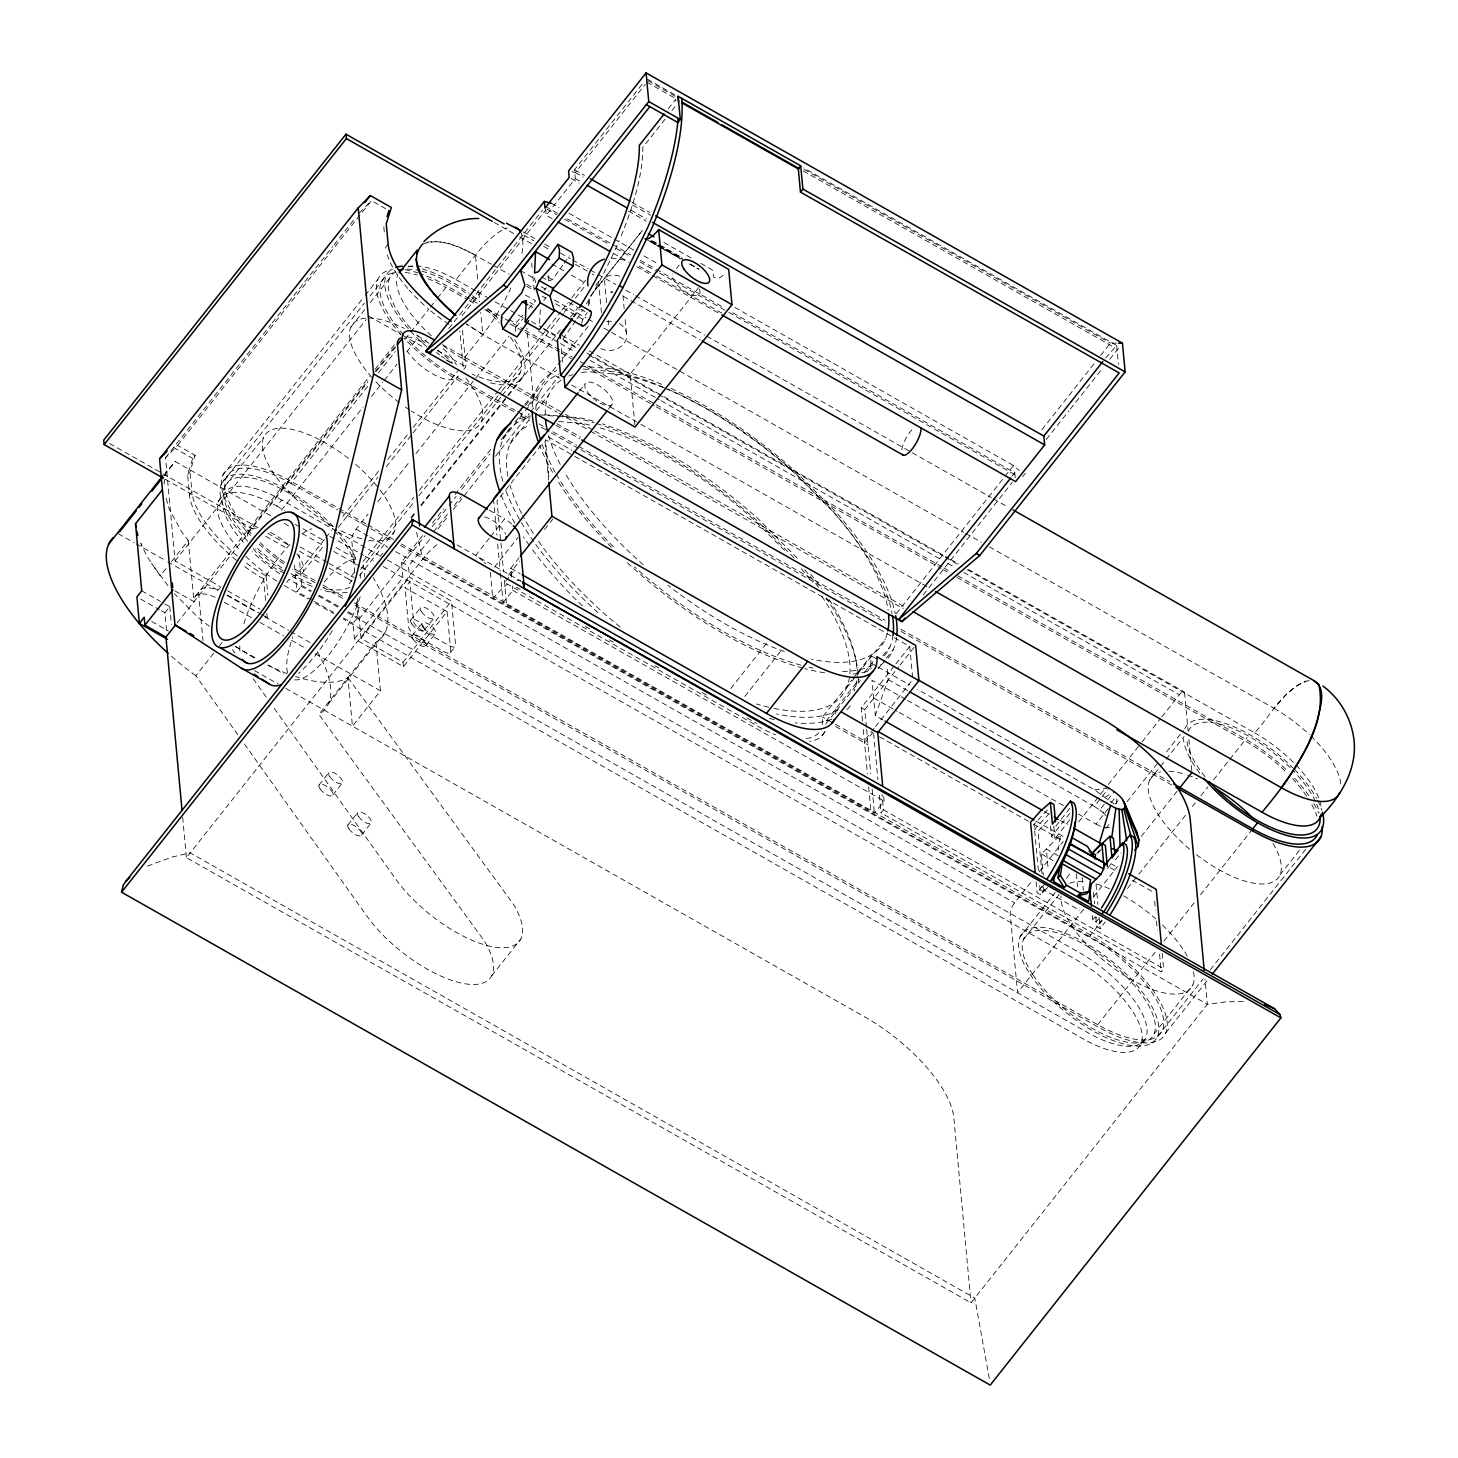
<?xml version="1.0" encoding="UTF-8"?>
<svg xmlns="http://www.w3.org/2000/svg" width="1458" height="1458" viewBox="0 0 1458 1458"><rect width="100%" height="100%" fill="white"/><g stroke="black" fill="none" stroke-linecap="round" stroke-linejoin="round"><path stroke-width="0.75" stroke-dasharray="5 3.75" d="M822.44 724.48L822.531 716.99L851.6 680.266M874.782 657.941L870.991 655.79L870.9 663.281A85.257 34.336 38.4 0 1 867.2 671.719M515.367 331.385L515.731 323.293L522.839 315.274M539.588 323.348L540.298 308.44M541.574 276.929L548.572 280.902L548.882 274.523M164.061 484.293L165.665 472.21L175.288 461.548L272.354 516.624M1058.271 850.214L1060.513 834.869L1041.376 853.951L1043.363 875.438M1116.992 798.729L1115.899 805.308L1094.539 789.835L917.574 689.415M236.506 560.328A85.275 34.336 38.4 0 1 189.485 495.046L187.608 474.725L192.729 458.395L195.135 455.333L177.621 445.401L165.501 457.757L175.069 560.966L219.83 586.353M187.608 474.725L190.014 471.663L195.135 455.333M883.147 720.033L875.292 715.568L888.177 679.574L886.956 666.342M586.408 303.92L593.37 292.274A170.677 56.042 -60.4 0 0 619.085 240.752M573.431 316.896L578.279 309.479M575.728 320.724L560.82 342.083M576.931 318.883L583 309.606M548.572 280.902L552.418 279.663L562.806 265.101M564.1 263.278L569.294 255.988M535.779 282.761L534.539 278.606L537.018 275.143M1055.902 826.048L1069.771 808.388M1069.625 819.979L1054.972 838.605L1051.473 836.619L1070.117 812.908M1107.515 868.421L1112.837 861.642M1115.443 859.837L1121.002 852.784M165.501 457.757L270.823 324.715M272.227 322.929L332.624 246.657M334.028 244.889L355.078 218.281M177.621 445.401L371.425 200.603L386.99 209.423M164.134 475.618L175.288 461.548M189.485 495.046L191.909 491.984L190.014 471.663M388.12 244.106L385.696 247.167A85.275 34.336 38.4 0 0 386.334 251.177M222.837 475.144L363.789 297.104M365.193 295.318L377.877 279.298M221.434 483.746L364.409 303.155M370.04 296.029L386.151 275.653M224.897 486.261L263.661 437.291M350.868 327.139L364.7 309.643M370.241 302.663L389.632 278.168M218.609 500.969L223.457 494.845M165.866 568.766L160.271 575.855L150.393 561.603A130.892 52.707 38.4 0 1 142.866 547.935L140.788 543.269M171.479 561.694L188.282 540.462L181.831 532.134L169.055 508.751L165.738 496.485M175.069 560.966L366.104 319.648M166.558 630.476L164.918 612.816L169.766 606.71L162.294 602.464M195.463 596.158L369.366 376.492M375.016 369.366L396.139 342.666M248.133 531.988L367.926 380.666M374.979 371.754L396.12 345.054M177.147 622.931L367.872 382.032M376.328 371.353L397.451 344.653M251.159 533.61A85.275 34.336 38.4 0 1 228.141 474.524A85.275 34.336 38.4 0 1 290.907 483.327L368.437 385.404M378.296 372.938L395.209 351.578M405.069 339.113L409.297 333.773M410.719 331.987L429.035 308.841M430.438 307.073L436.088 299.947M437.491 298.161L445.948 287.481L467.344 299.637M238.492 548.572A76.745 30.891 38.4 0 1 220.814 497.561A76.745 30.891 38.4 0 1 276.783 506.09L281.631 499.985L336.124 530.894M416.368 265.939A76.745 30.891 38.4 0 1 456.044 279.663L475.417 255.168A76.745 25.205 -60.4 0 1 507.329 227.849M220.814 586.754L217.989 590.326A34.117 13.723 38.4 0 0 198.817 595.575L203.008 640.846M281.394 510.245L363.097 407.019M371.553 396.339L382.834 382.105M384.238 380.319L396.922 364.318M406.782 351.852L416.642 339.404L423.841 342.903L426.265 339.842M448.772 328.579L542.631 210.007M552.163 218.645L546.258 215.292L575.327 178.569L574.507 169.748L643.342 82.778M462.131 315.657L545.511 210.335M571.973 171.698L575.381 172.591L645.256 84.327M265.629 600.441L263.625 578.899L266.049 575.837A85.275 34.336 38.4 0 1 244.197 561.403M237.891 734.814L195.846 675.747L213.852 653.02M219.374 646.022L222.145 642.522M286.57 582.435L288.994 579.373L310.408 591.529M443.414 345.801A76.745 30.891 38.4 0 0 463.407 359.051L482.798 334.575A76.745 25.205 -60.4 0 0 510.865 287.9M294.243 577.678L324.46 539.496M325.881 537.729L331.513 530.603M342.794 516.351L379.426 470.059M387.883 459.379L407.62 434.466M413.252 427.34L457.757 371.116M668.256 108.785L675.71 99.363L676.111 103.773M303.118 571.846L324.259 545.146M338.347 527.34L377.804 477.477M386.261 466.797L411.63 434.757M413.051 432.971L458.158 376A34.117 13.723 38.4 0 1 435.942 375.635A34.117 13.723 38.4 0 1 407.219 351.123M263.406 615.513L267.233 617.682L269.657 614.62M462.478 330.128L465.867 366.76L463.444 369.822L459.853 331.039M665.03 119.264L642.869 147.258A170.677 56.042 -60.4 0 1 632.608 204.412M671.938 110.535L676.093 105.286M312.413 600.386L296.958 591.602L301.806 585.496L298.945 554.605M354.75 572.812L351.688 539.733A8.529 2.807 -60.4 0 1 356.117 529.199L368.017 514.182M377.877 501.716L410.299 460.764M415.931 453.638L508.951 336.142M516.004 327.23L520.852 321.106A8.529 2.807 -60.4 0 1 523.331 318.646M329.125 568.073L348.899 579.3L355.952 570.388M363.006 561.476L413.799 497.342M419.43 490.216L497.014 392.202M498.417 390.434L560.492 312.03M561.895 310.244L567.545 303.118M571.773 297.778L585.624 280.282M349.319 583.71L352.125 580.156M360.582 569.477L414.108 501.88M418.993 495.684L501.424 391.564M502.153 390.653L563.389 313.288M564.173 312.304L574.652 299.054M575.436 298.07L585.314 285.604M359.561 575.618L394.17 531.897M481.377 421.745L500.768 397.25M502.153 395.501L520.141 372.774M380.009 556.701L382.816 553.129M410.974 517.572L415.202 512.232M420.833 505.124L523.604 375.289M411.247 518.301L415.475 512.961M421.107 505.853L507.019 397.323M508.423 395.537L561.95 327.941M570.406 317.261L577.441 308.367M595.757 285.239L598.564 281.686A8.529 3.426 38.4 0 0 598.217 280.41M573.905 316.933L579.427 309.953M590.454 296.01L642.468 230.309L593.37 292.274M524.862 404.504L535.943 390.507M429.527 539.569L408.459 566.178L409.479 577.204L451.506 601.061L455.607 645.183A8.529 3.426 38.4 0 1 449.009 645.602L420.979 629.71A8.529 3.426 38.4 0 1 413.562 621.327L409.88 581.633L405.032 587.738L447.077 611.595L403.465 666.671L354.44 638.841L353 623.404L357.848 617.299L356.408 601.844M354.44 638.841L402.882 577.641L401.442 562.205L424.005 533.701M432.461 523.021L443.742 508.769M455.024 494.517L491.692 448.207M525.536 405.47L556.555 366.268M557.977 364.5L590.399 323.53M359.051 619.121L425.153 535.615M432.188 526.739L447.661 507.184M449.064 505.416L456.099 496.522M461.73 489.414L489.87 453.894M501.115 439.678L509.553 429.017M515.184 421.909L522.219 413.015M527.832 405.907L533.464 398.799L526.921 328.232M503.065 438.931L524.023 412.45M525.427 410.682L539.405 393.022M433.5 531.751L448.718 512.523M454.258 505.525L461.184 496.777M437.947 528.926L447.77 516.515M453.383 509.425L489.906 463.298M495.52 456.208L529.218 413.616M530.621 411.849L558.724 376.364M509.99 443.943L530.767 417.717M536.307 410.719L548.755 394.99M1243.237 1001.409L1225.832 1001.865L1207.352 1004.289L971.01 1302.851L186.405 857.65L422.765 559.088A51.158 16.803 -60.4 0 1 437.619 544.271M403.465 666.671L403.064 662.26L361.019 638.422L409.479 577.204M244.452 744.054L366.614 915.733A85.548 34.445 38.4 0 0 461.822 983.166A85.548 34.445 38.4 0 0 484.129 940.647L318.883 714.402L375.964 642.285A136.432 54.93 38.4 0 0 373.23 577.714M328.487 703.74L385.586 631.624M579.446 391.054L585.059 383.964M676.421 268.564L679.191 265.064M541.301 444.963L496.996 500.932L503.539 571.5M410.719 620.16L420.414 607.913M412.158 635.597L421.836 623.368M489.359 538.111L475.527 555.607A17.059 6.871 38.4 0 1 482.634 560.765M490.745 536.362L504.596 518.884A17.059 6.871 38.4 0 1 511.703 524.042M424.46 630.129L434.156 617.882M634.868 424.843L630.148 374.105L698.564 287.7M375.964 642.285L380.465 690.819L352.453 726.212L347.952 677.678A136.432 54.93 38.4 0 1 295.518 676.53M403.064 662.26L451.506 601.061M608.351 409.206L612.56 403.902M425.9 645.566L435.596 633.319M319.029 785.078L328.706 772.831M494.499 567.126L518.046 537.401M511.576 577.131L510.756 568.31L518.993 557.904M332.77 795.047L342.466 782.8M508.514 575.072L519.595 561.093M544.508 529.619L548.664 524.37M550.049 522.62L552.819 519.121M508.714 577.295L504.577 582.526L756.757 725.628A89.539 36.049 38.4 0 0 775.656 734.85M510.1 575.546L514.255 570.297M450.376 652.674L455.224 646.568M883.676 796.633L884.077 801.043L874.399 813.272L503.119 602.591L512.797 590.362L512.396 585.952M347.861 825.046L357.556 812.817M361.602 835.015L371.298 822.768M491.692 975.821L520.761 939.098M730.786 688.541L768.166 641.32M744.801 696.487L780.795 651.015M896.214 613.709L1003.614 478.042M1005.036 476.256L1013.51 465.539L1019.27 470.497M1041.923 429.654L1095.031 362.568M1100.626 355.497L1110.413 343.14L1116.427 343.177M1011.998 476.329L1014.786 472.793L731.588 312.103M1105.674 357.975L1116.646 345.473L803.741 167.925M852.985 678.517L870.991 655.79M846.569 687.903L856.265 675.655M857.65 673.906L885.334 638.95M923.206 594.9L927.452 589.542M928.874 587.756L1012.235 482.434M1046.352 439.35L1068.896 410.864M1070.318 409.078L1102.722 368.127M1109.775 359.233L1119.635 346.767M826.03 721.054L859.054 679.337M864.539 672.393L876.896 656.793M825.665 724.17L860.275 680.449M1022.678 476.638L1025.375 473.249M882.855 655.845L889.836 647.024M822.075 735.597L826.212 730.349M878.081 668.766L885.006 660.037M886.391 658.287L893.317 649.539M862.498 720.853L861.277 707.622L894.501 665.668M895.886 663.919L909.719 646.423L573.158 455.443M866.416 727.25L864.776 709.609L898.693 666.78M900.115 664.994L915.642 645.347M874.035 728.471L864.339 740.719L822.531 716.99M875.42 726.722L912.799 679.501M864.558 742.924L874.235 730.677M1162.19 953.35L1163.63 968.786L1161.206 971.848L880.996 812.835L883.42 809.773L881.981 794.337M1041.996 873.834L1038.041 831.242L1049.833 818.084M1083.659 909.263L1017.556 992.789L1010.175 913.382A8.529 2.807 -60.4 0 1 1014.622 902.848L1032.155 880.705M1039.19 871.811L1063.155 841.539M1078.665 821.947L1106.841 786.336M1108.262 784.568L1140.666 743.616M1142.088 741.83L1160.404 718.685M1161.807 716.917L1179.34 694.773A8.529 2.807 -60.4 0 1 1184.607 693.06L1188.07 730.549M907.423 700.387L1094.338 806.438L1100.954 798.109M1102.266 796.433L1108.882 788.085M1094.338 806.438L1099.788 809.955L1106.403 801.608M1107.716 799.95L1114.331 791.603M1045.003 883.657L1040.155 889.781L1043.655 891.767L1047.3 887.175M1106.166 815.696L1103.196 812.707L1105.838 809.372M1111.124 802.702L1115.078 797.69M1078.282 814.038L1095.979 824.098L1109.192 807.404M1115.425 804.014L1118.067 800.679M1020.035 936.893L1055.246 892.442M1066.509 878.208L1070.719 872.868M1105.929 828.417L1110.139 823.077M1127.034 801.736L1158.016 762.607M1166.455 751.927L1183.349 730.586M1023.498 939.408L1060.877 892.205M1149.469 780.285L1159.165 768.056M1160.55 766.307L1164.705 761.058M1166.09 759.308L1184.078 736.563M1093.5 896.834L1117.411 866.635M1141.322 836.418L1177.9 790.218M1098.658 918.832L1096.234 921.893L1092.735 919.907L1095.14 916.845L1098.494 919.032M354.44 602.956L1097.71 1024.701A85.275 34.336 38.4 0 0 1163.666 1020.345A85.275 34.336 38.4 0 0 1089.509 936.473L1102.193 920.454M1127.563 888.414L1137.44 875.948M1138.844 874.162L1186.776 813.637M1192.407 806.511L1195.232 802.957M1200.863 795.831L1207.917 786.919M1213.548 779.811L1246.973 737.584M967.073 569.622L1254.645 732.809C1271.504 714.876 1284.206 686.864 1310.068 680.157M1097.71 1024.701L1155.483 951.71M1163.94 941.03L1194.959 901.864M1200.59 894.738L1252.732 828.855M1140.921 1043.782L1145.769 1037.659M1154.025 1034.014L1192.79 985.043M1279.996 874.891L1300.755 848.665M1157.488 1036.529L1203.215 978.774M1210.249 969.862L1306.095 848.811M1165.762 1032.902L1208.062 979.484M1097.965 853.094L1102.321 848.192M989.381 546.805L1274.037 708.333L1285.446 695.43L1296.326 686.098L1305.949 681.014M528.525 308.877L535.633 300.858L525.135 294.899M1096.835 853.349L1099.405 850.451M359.306 212.959L371.425 200.603M1047.245 888.013L1044.766 890.492L1079.795 910.357M1047.445 809.992L1034.068 824.226L1038.497 871.848M1049.323 813.546L1034.542 829.256L1038.041 831.242M1105.51 796.925L1109.028 794.792M147.422 866.161L171.88 857.085L190.196 852.857L974.801 1298.057L989.782 1381.127M422.674 244.033C447.114 235.503 470.679 253.346 491.237 264.153M1109.338 827.415L1104.581 827.725M426.848 242.32C443.979 239.294 460.564 247.623 475.417 255.168L477.878 281.631M610.92 292.42L612.378 292.183M1094.539 789.835L1106.841 788.341M611.23 258.066L625.865 260.253M580.557 366.049L614.347 369.02A221.707 89.266 38.4 0 1 663.117 384.948M583.182 369.038L616.278 371.954A217.406 87.535 38.4 0 1 794.883 473.303L833.539 512.159A217.406 87.535 38.4 0 1 892.077 613.308M544.618 414.746L560.2 416.113M562.423 416.314L579.956 417.863A217.406 87.535 38.4 0 1 594.007 421.362M539.551 414.801L555.316 416.204M557.557 416.405L575.582 417.99A221.707 89.266 38.4 0 1 594.171 422.802M558.614 421.49L583.838 423.713A208.804 84.072 38.4 0 1 589.816 425.08M610.629 291.691L612.816 292.037M1095.979 824.098L1101.337 826.704M647.297 79.151L677.004 96.009M648.045 80.791L675.71 96.483M804.142 169.365L1110.413 343.14M646.732 82.14L676.439 98.98M803.194 170.914L1114.112 347.332M574.507 169.748L584.403 175.361M631.934 202.334L649.758 212.449M575.381 172.591L583.291 177.074M632.681 205.104L650.468 215.201M575.327 178.569L581.268 181.94M630.767 210.043L646.623 219.028M571.171 178.569L579.081 183.052M628.489 211.082L646.277 221.179M663.864 242.465L693.06 259.032M700.842 263.442L712.525 270.076L713.746 277.275L718.047 278.46A25.588 8.402 -60.4 0 0 724.881 273.648M652.692 240.971L681.888 257.537M651.088 241.135L682.235 258.795M651.325 241.682L657.157 244.98M659.107 246.092L682.453 259.342M646.094 239.221L681.123 259.087M690.527 264.208L698.637 269.037M650.359 241.736L662.023 248.352M663.955 249.464L679.519 258.285M689.233 263.807L698.947 269.329M551.16 203.191L559.052 207.674M568.93 213.287L612.415 237.946M614.383 239.076L634.139 250.284M644.017 255.879L657.85 263.734M734.905 307.456L1013.51 465.539M545.438 206.471L557.321 213.214M567.217 218.828L610.793 243.559M612.761 244.671L630.585 254.786M640.499 260.417L654.35 268.272M656.337 269.402L723.678 307.602M546.95 209.168L556.828 214.763M564.738 219.247L608.223 243.923M616.133 248.425L629.965 256.262M639.843 261.875L657.631 271.972M659.617 273.083L726.813 311.228M728.8 312.34L1017.374 476.092M638.896 266.049L654.697 275.015M656.665 276.145L721.838 313.124M613.326 253.346L629.109 262.294M636.982 266.778L650.797 274.614M652.765 275.726L719.833 313.798M522.93 231.804L536.781 239.659M544.672 244.142L550.614 247.514M560.492 253.127L570.37 258.722M572.356 259.852L588.175 268.819M590.144 269.949L596.085 273.302M598.053 274.432L615.841 284.529M625.719 290.142L633.629 294.625M635.615 295.737L704.797 334.994M706.765 336.124L991.422 497.652M993.408 498.764L1007.241 506.619M523.932 235.139L533.81 240.752M543.688 246.366L549.63 249.737M575.327 264.317L587.191 271.042M494.153 222.418L517.79 235.85M519.759 236.961L531.587 243.668M623.386 296.339L700.277 339.969M551.926 264.08L563.535 270.659M571.263 275.052L584.786 282.724M547.169 276.674L552.418 279.663M520.524 270.659L534.539 278.606M541.173 286.716L549.046 291.199M568.748 302.371L578.607 307.966M580.576 309.078L586.481 312.431M493.223 265.265L509.024 274.25M526.83 284.328L534.721 288.83M554.496 300.038L586.116 317.99M588.103 319.102L594.026 322.473M603.922 328.086L963.683 532.225M965.652 533.355L981.471 542.321M526.63 286.187L533.628 290.16M542.084 296.12L545.948 298.307M555.607 303.793L584.603 320.231M529.801 302.462L533.3 304.449M529.454 305.706L532.954 307.693M562.041 335.468L579.555 345.4M589.287 350.922L630.148 374.105M531.514 321.544L541.392 327.157M543.378 328.287L555.243 335.012M563.153 339.495L576.985 347.35M586.881 352.964L592.805 356.335M594.791 357.447L662.023 395.61M663.991 396.722L948.757 558.305M950.725 559.435L958.635 563.918M968.531 569.531L1184.078 691.839M456.044 279.663L475.508 290.689M477.459 291.8L487.172 297.323M494.973 301.733L508.587 309.461M510.537 310.572L516.369 313.889M518.319 314.983L526.101 319.411M543.889 329.508L555.753 336.233M563.663 340.716L577.514 348.571M589.378 355.315L656.61 393.46M658.597 394.589L943.344 556.154M945.331 557.284L959.164 565.139M538.64 331.203L558.414 342.43M560.401 343.559L574.233 351.414M590.053 360.381L659.271 399.656M661.239 400.786L940.064 558.997M947.973 563.481L953.915 566.852M963.793 572.465L1179.34 694.773M508.714 319.32L515.731 323.293M477.367 303.228L445.747 285.276A89.539 36.049 38.4 0 0 420.123 273.539M487.245 308.841L503.065 317.808M505.051 318.919L510.974 322.291M512.961 323.421L522.839 329.016M524.807 330.146L572.247 357.064M580.156 361.548L941.904 566.816M943.891 567.946L949.814 571.299M957.724 575.782L1244.348 738.422A89.539 36.049 38.4 0 1 1288.398 771.792M469.294 300.731L475.144 304.048M484.858 309.57L498.49 317.297M510.154 323.913L559.508 351.925M561.476 353.036L571.372 358.65M585.205 366.505L654.423 405.78M656.41 406.91L941.157 568.474M943.144 569.604L947.099 571.846M956.977 577.459L1244.549 740.628A85.275 34.336 38.4 0 1 1286.503 772.412M559.89 378.315L482.798 334.575L466.341 323.968L482.798 334.575L480.739 312.522M571.736 385.058L638.95 423.184M640.937 424.314L927.561 586.954M442.394 344.58L563.153 413.088M565.139 414.218L592.805 429.91M594.773 431.039L905.199 607.184M463.407 359.051L557.193 412.268M559.179 413.398L588.832 430.219M590.818 431.349L903.249 608.642M437.218 350.503L465.867 366.76M368.874 316.149L400.403 334.046M402.372 335.158L424.041 347.46M445.711 359.762L451.615 363.115M556.938 423.768L580.649 437.218M555.899 425.28L579.664 438.749M515.403 410.482L454.131 375.708A85.275 34.336 38.4 0 1 406.199 337.764M517.39 411.593L531.222 419.448M539.132 423.932L543.087 426.173M552.965 431.787L576.694 445.255M578.662 446.367L885.061 620.233M900.88 629.2L1169.717 781.743M513.635 411.557L454.331 377.914A89.539 36.049 38.4 0 1 403.994 338.074M521.545 416.04L529.454 420.542M541.319 427.267L549.229 431.75M551.197 432.88L578.862 448.572M580.849 449.702L885.261 622.438M901.08 631.405L1171.904 785.078M548.317 436.926L572.01 450.358M571.19 454.331L545.456 439.733L548.919 477.222M876.276 665.996L870.371 662.643L870.991 669.258M878.245 667.108L909.701 684.95M888.177 679.574L907.86 690.727M905.454 699.275L872.012 680.285L875.292 715.568M873.652 697.926L897.253 711.322M899.221 712.452L1066.472 807.349M861.277 707.622L864.776 709.609M1044.402 811.541L1048.338 813.764M1060.13 820.453L1068.003 824.918M489.305 510.209L504.596 518.884M1035.891 821.073L1064.03 836.856M1110.868 863.628L1116.792 866.981M879.538 736.8L1031.499 823.023M1033.467 824.135L1063.064 840.938M1110.431 867.802L1116.354 871.173M1132.137 880.122L1153.843 892.442M835.653 726.521L868.057 744.91M1058.016 855.646L1046.334 849.012L1048.12 868.367M1041.376 853.951L1053.059 860.584M510.756 568.31L520.178 573.65M457.065 544.873L520.415 580.813M516.241 587.064L520.196 589.305M585.533 626.393L591.474 629.747M609.298 639.862L613.253 642.103M654.824 665.705L658.779 667.946M702.136 692.55L708.005 695.867M746.988 717.992L756.447 723.368M512.797 590.362L884.077 801.043M1036.091 881.798L1037.13 892.825L1040.629 894.811A68.216 22.399 -60.4 0 0 1045.659 888.122M1095.815 917.355L1096.671 926.614L1100.17 928.6A68.216 22.399 -60.4 0 0 1105.2 921.912M883.42 809.773L1163.63 968.786M365.83 523.75L290.707 481.122A89.539 36.049 38.4 0 0 224.514 472.246A89.539 36.049 38.4 0 0 250.484 535.542M367.799 524.862L393.496 539.442M401.406 543.943L1089.308 934.268A89.539 36.049 38.4 0 1 1167.165 1022.331A89.539 36.049 38.4 0 1 1097.91 1026.906L352.672 604.049M290.907 483.327L337.618 509.826M339.55 510.938L368.874 527.559M370.842 528.689L392.603 541.027M400.513 545.511L1089.509 936.473M356.117 529.199L367.981 535.924M369.968 537.054L387.755 547.151M395.665 551.634L1014.622 902.848M401.442 562.205L408.459 566.178M338.056 532.006L379.372 555.443M387.281 559.927L1080.232 953.131A76.745 30.891 38.4 0 1 1146.972 1028.601A76.745 30.891 38.4 0 1 1087.595 1032.537L347.368 612.506M173.611 447.551L192.729 458.395M276.783 506.09L284.674 510.573M329.982 536.289L335.887 539.642M337.855 540.754L363.479 555.298M365.448 556.409L373.321 560.874M383.181 566.469L1075.384 959.255A76.745 30.891 38.4 0 1 1142.124 1034.724A76.745 30.891 38.4 0 1 1082.765 1038.661L343.45 619.158M295.19 524.315L301.022 527.632M302.972 528.744L324.387 540.882M336.051 547.515L357.465 559.653A68.143 22.38 -60.4 0 0 322.291 584.385M284.237 523.367L290.178 526.739M302.061 533.482L323.858 545.857M333.754 551.47L359.506 566.087M361.493 567.217L369.421 571.7M300.056 546.878L327.102 562.241M329.034 563.335L354.166 577.587M109.66 443.542L257.957 527.687M267.835 533.3L289.595 545.638M299.473 551.252L321.216 563.59M165.21 479.245L255.843 530.676M265.684 536.252L287.372 548.554M314.91 580.521L299.09 571.554A85.275 34.336 38.4 0 1 293.605 568.31M322.819 585.004L344.562 597.343M315.11 582.726L299.291 573.759A89.539 36.049 38.4 0 1 292.293 569.586M323.02 587.209L344.762 599.548M301.806 585.496L311.465 590.982M319.193 595.356L338.511 606.328M348.189 611.813L357.848 617.299M318.19 595.939L339.586 608.095M314.345 601.48L333.682 612.451M343.341 617.937L353 623.404M284.146 585.496L307.875 598.965M315.785 603.448L333.572 613.545M227.612 590.782L260.089 609.207M227.102 594.919L261.492 614.438M118.189 533.664L134.045 542.649M136.013 543.779L165.738 560.637M167.725 561.767L219.229 591M227.138 595.484L256.863 612.342M264.791 616.843L288.556 630.33M290.543 631.46L310.354 642.705M224.295 602.19L251.979 617.9M259.888 622.384L283.599 635.852M291.509 640.335L305.342 648.19M315.238 653.804L380.465 690.819M174.869 590.855L193.969 601.698A34.117 13.723 38.4 0 1 216.713 598.035M141.736 590.8L160.416 601.407M235.303 646.495L256.699 658.633M268.381 665.267L283.946 674.088M140.642 599.038L159.323 609.644M161.182 610.702L164.918 612.816M254.366 670.552L277.913 683.911M285.75 688.358L864.849 1016.955A102.333 41.189 38.4 0 1 953.824 1117.593L971.01 1302.851M151.668 621.509L168.49 631.059M650.906 240.552L682.052 258.303M1099.788 809.955L1103.196 812.707M209.351 626.43L197.231 616.643L174.486 593.77M797.198 558.068L758.561 519.194A217.406 87.535 38.4 0 0 602.427 423.913M793.99 557.813L757.723 521.344A221.707 89.266 38.4 0 0 596.34 423.476M784.568 550.395L755.372 521.053A208.804 84.072 38.4 0 0 598.072 427.285M167.889 585.697L151.523 563.335M347.952 677.678L513.198 903.924A85.548 34.445 38.4 0 1 490.89 946.442A85.548 34.445 38.4 0 1 395.683 879.01L272.956 706.529M232.496 649.667L235.03 653.22M253.163 678.717L266.358 697.252M141.809 545.565L140.916 543.579M416.605 532.352L422.765 559.088L1207.352 1004.289L1205.055 979.448M1188.89 739.37L1191.97 772.448M1116.646 345.473L1118.414 364.5M1154.663 901.263L1155.483 910.084M1156.504 921.11L1157.324 929.931M1159.566 954.188L1161.206 971.848M1096.07 884.477L1097.91 904.343M1099.15 917.574L1100.17 928.6M1093.5 892.442L1094.557 903.778M1092.315 915.369L1092.735 919.907M1082.164 877.497L1083.349 890.382M1076.405 873.834L1077.608 886.719M1053.806 826.03L1054.972 838.605M1050.489 826.139L1051.473 836.619M1014.786 472.793L1015.606 481.614M1043.254 887.284L1043.655 891.767M1039.736 885.298L1040.629 894.811M909.719 646.423L912.599 677.296M873.634 733.447L877.916 779.757M879.356 795.193L880.996 812.835M866.617 729.456L870.718 773.578M872.139 789.015L874.399 813.272M863.318 729.674L867.419 773.797M868.64 787.028L870.9 811.286M622.949 295.482L624.17 308.677M625.19 319.666L626.411 332.843M606.601 302.79L604.742 282.943A34.117 13.723 38.4 0 1 620.543 276.455M608.223 320.432L608.642 324.842M598.564 281.686L601.425 312.559M589.214 299.054L589.816 305.688M588.358 301.478L588.759 305.888M561.421 348.699L562.66 361.93M545.638 208.676L546.258 215.292M531.696 263.06L532.115 267.47M532.917 276.291L534.357 291.728M545 441.482L548.572 480.01M478.898 292.675L479.718 301.496M504.359 580.32L506.619 604.596M493.497 498.946L496.85 534.995M497.67 544.016L500.185 571.044M500.404 573.304L503.119 602.591M490.362 572.374L492.804 598.837A51.486 16.913 -60.4 0 1 507.639 584.129M447.077 611.595L450.759 651.289A8.529 3.426 38.4 0 1 444.161 651.726L416.131 635.834A8.529 3.426 38.4 0 1 408.732 627.45L405.032 587.738M383.818 226.865L384.438 233.626M357.338 598.709L361.019 638.422M294.498 565.139L296.958 591.602M266.049 575.837L267.853 595.229M266.832 613.381L267.233 617.682M188.282 540.462L193.969 601.698M169.766 606.71L171.406 624.352M182.669 817.355L186.405 857.65M516.788 580.175A51.486 16.913 -60.4 0 1 521.144 581.341M287.171 673.614A136.432 54.93 38.4 0 1 267.762 665.121M254.148 657.886A136.432 54.93 38.4 0 1 235.777 646.568M407.11 336.871A34.117 13.723 38.4 0 1 416.642 339.404M484.512 516.97A17.059 6.871 38.4 0 1 505.543 533.974M484.22 562.259A17.059 6.871 38.4 0 1 485.678 563.809M831.825 719.177A221.707 89.266 38.4 0 1 795.175 722.895M774.162 719.559A221.707 89.266 38.4 0 1 768.074 718.101M582.325 605.799A221.707 89.266 38.4 0 1 530.621 547.169M529.363 545.42A221.707 89.266 38.4 0 1 523.44 536.836M514.929 523.185A221.707 89.266 38.4 0 1 500.914 494.408M519.905 418.792A221.707 89.266 38.4 0 1 530.256 415.949M804.652 569.714A221.707 89.266 38.4 0 1 818.558 587.319M825.975 597.725A221.707 89.266 38.4 0 1 858.088 684.203M850.251 705.891A221.707 89.266 38.4 0 1 845.95 710.647M884.714 661.695A221.707 89.266 38.4 0 1 877.68 666.871M866.635 671.555A221.707 89.266 38.4 0 1 850.943 674.197M824.627 672.794A221.707 89.266 38.4 0 1 804.761 668.602M802.684 668.056A221.707 89.266 38.4 0 1 626.047 561.53M611.394 547.297A221.707 89.266 38.4 0 1 557.193 480.046M552.564 472.283A221.707 89.266 38.4 0 1 539.679 445.455M532.243 407.092A221.707 89.266 38.4 0 1 556.774 370.587M671.136 388.502A221.707 89.266 38.4 0 1 796.487 472.374L835.89 512.013A221.707 89.266 38.4 0 1 895.285 613.69M896.597 637.456A221.707 89.266 38.4 0 1 886.245 660.182M872.741 665.012A217.406 87.535 38.4 0 1 840.264 671.409M812.963 668.092A217.406 87.535 38.4 0 1 809.044 667.235M800.971 665.176A217.406 87.535 38.4 0 1 634.358 566.743M613.399 546.768A217.406 87.535 38.4 0 1 556.409 474.397M555.261 472.41A217.406 87.535 38.4 0 1 542.103 444.307M535.779 409.279A217.406 87.535 38.4 0 1 558.359 374.141M893.061 635.178A217.406 87.535 38.4 0 1 884.313 655.9M838.186 709.937A217.406 87.535 38.4 0 1 776.622 714.001M598.017 612.652A217.406 87.535 38.4 0 1 534.904 543.214M533.646 541.428A217.406 87.535 38.4 0 1 505.762 490.216M502.864 481.231A217.406 87.535 38.4 0 1 530.238 417.061M810.794 574.252A217.406 87.535 38.4 0 1 821.674 588.649M829.073 599.475A217.406 87.535 38.4 0 1 854.242 691.11M821.838 596.213A208.804 84.072 38.4 0 1 772.74 708.132M768.767 707.258A208.804 84.072 38.4 0 1 756.392 703.959M620.124 627.031A208.804 84.072 38.4 0 1 538.184 540.699M533.391 533.592A208.804 84.072 38.4 0 1 522.565 515.33M521.508 513.344A208.804 84.072 38.4 0 1 509.808 484.585M507.858 476.329A208.804 84.072 38.4 0 1 530.074 424.989M801.335 568.711A208.804 84.072 38.4 0 1 812.234 582.58M887.375 633.009A208.804 84.072 38.4 0 1 811.486 659.18M784.368 651.489A208.804 84.072 38.4 0 1 667.837 585.205M643.288 564.829A208.804 84.072 38.4 0 1 564.647 472.41M560.273 464.391A208.804 84.072 38.4 0 1 548.572 435.614M545.219 414.637A208.804 84.072 38.4 0 1 561.53 379.882M568.82 376.036A208.804 84.072 38.4 0 1 572.775 374.597M581.505 372.555A208.804 84.072 38.4 0 1 588.668 371.754L622.602 374.761A208.804 84.072 38.4 0 1 662.971 387.445M664.903 388.229A208.804 84.072 38.4 0 1 794.136 472.082L831.26 509.407A208.804 84.072 38.4 0 1 888.141 610.501M835.707 708.807A89.539 36.049 38.4 0 1 835.634 714.493M824.627 731.624A89.539 36.049 38.4 0 1 809.591 741.375M818.74 732.918A85.257 34.336 38.4 0 1 804.889 738.605M699.348 289.176A17.059 6.871 38.4 0 1 686.827 292.602A17.059 6.871 38.4 0 1 672.266 273.812M619.358 323.64A17.059 14.58 -5.3 0 1 623.678 343.833A17.059 14.58 -5.3 0 1 599.967 348.116M606.601 321.598A17.059 14.58 -5.3 0 1 615.404 321.999M901.773 449.738A17.059 5.595 -60.4 0 1 913.072 428.506M631.952 206.471A170.677 56.042 -60.4 0 1 619.923 238.784M581.669 323.33A8.529 2.807 -60.4 0 1 587.301 312.705M448.845 324.277A85.275 34.336 38.4 0 1 427.595 308.185M424.278 305.251A85.275 34.336 38.4 0 1 409.115 290.014M407.766 288.447A85.275 34.336 38.4 0 1 387.299 254.895M263.625 578.899A85.275 34.336 38.4 0 1 241.773 564.465M237.198 555.862A85.275 34.336 38.4 0 1 191.909 491.984M239.932 650.869A76.745 25.205 -60.4 0 1 239.95 643.124M243.923 623.641A76.745 25.205 -60.4 0 1 289.869 544.599M302.152 533.865A76.745 25.205 -60.4 0 1 311.757 528.762M332.351 630.658A83.835 27.52 -60.4 0 1 298.653 673.377M362.896 564.775A68.143 22.38 -60.4 0 1 364.318 576.858M360.181 596.705A68.143 22.38 -60.4 0 1 293.678 679.61M287.609 672.721A68.143 22.38 -60.4 0 1 292.858 636.982M296.849 553.785A34.117 13.723 38.4 0 1 291.053 575.145M284.456 573.085A34.117 13.723 38.4 0 1 253.236 548.5M247.605 536.015A34.117 13.723 38.4 0 1 258.212 528.343M270.35 532.352A34.117 13.723 38.4 0 1 288.21 544.581M195.846 675.747A136.432 54.93 38.4 0 1 168.162 653.348M317.334 651.835A136.432 54.93 38.4 0 1 318.883 714.402M443.25 348.735A34.117 13.723 38.4 0 1 456.427 364.992M546.112 297.304A8.529 2.807 -60.4 0 1 543.615 300.476M543.998 290.306A8.529 2.807 -60.4 0 1 546.477 287.809M1101.701 919.907A68.216 22.399 -60.4 0 1 1096.671 926.614M1042.16 886.136A68.216 22.399 -60.4 0 1 1037.13 892.825M1274.037 708.333A76.745 30.891 38.4 0 1 1309.266 734.504M1310.851 736.017A76.745 30.891 38.4 0 1 1340.759 783.803M276.82 581.086A76.745 30.891 38.4 0 1 245.782 556.282M431.386 335.85A76.745 30.891 38.4 0 1 397.87 274.523M408.422 266.559A76.745 30.891 38.4 0 1 412.541 265.976M520.269 231.403A76.745 25.205 -60.4 0 1 521.49 255.988M1254.645 732.809A76.745 30.891 38.4 0 1 1294.558 763.555M1296.053 765.104A76.745 30.891 38.4 0 1 1321.385 808.279M279.808 573.778A76.745 30.891 38.4 0 1 252.179 551.689M243.34 542.449A76.745 30.891 38.4 0 1 225.662 491.437A76.745 30.891 38.4 0 1 281.631 499.985M1199.734 773.086A85.275 34.336 38.4 0 1 1183.44 738.878M1184.771 728.818A85.275 34.336 38.4 0 1 1292.881 767.837M1294.412 769.368A85.275 34.336 38.4 0 1 1316.647 798.474M1317.613 800.296A85.275 34.336 38.4 0 1 1321.768 810.101M1205.037 776.658A80.974 32.605 38.4 0 1 1186.976 740.883M1188.234 731.333A80.974 32.605 38.4 0 1 1294.832 772.448M1297.784 775.692A80.974 32.605 38.4 0 1 1315.918 802.356M1316.738 804.251A80.974 32.605 38.4 0 1 1319.417 812.58M1292.499 778.59A85.275 34.336 38.4 0 1 1307.261 797.125M1311.799 804.597A85.275 34.336 38.4 0 1 1316.92 816.225M1193.446 971.721A80.974 32.605 38.4 0 1 1130.825 979.302A80.974 32.605 38.4 0 1 1060.968 895.832M1069.607 883.293A80.974 32.605 38.4 0 1 1086.192 881.798M1096.525 884.022A80.974 32.605 38.4 0 1 1110.249 889.088M1123.644 895.868A80.974 32.605 38.4 0 1 1155.866 918.959M1162.482 925.083A80.974 32.605 38.4 0 1 1188.033 957.596M1272.962 843.417A80.974 32.605 38.4 0 1 1266.856 883.657A80.974 32.605 38.4 0 1 1196.198 854.479M1189.582 849.139A80.974 32.605 38.4 0 1 1160.604 771.902M1168.988 771.246A80.974 32.605 38.4 0 1 1185.682 774.453M1187.669 775.091A80.974 32.605 38.4 0 1 1197.455 778.918M514.729 339.714A85.275 34.336 38.4 0 1 487.537 382.069M426.702 346.712A85.275 34.336 38.4 0 1 409.625 330.091M408.24 328.56A85.275 34.336 38.4 0 1 392.166 269.001M408.003 266.194A85.275 34.336 38.4 0 1 416.314 267.397M422.237 268.892A85.275 34.336 38.4 0 1 469.057 293.149M472.629 295.792A85.275 34.336 38.4 0 1 479.646 301.35M487.993 308.622A85.275 34.336 38.4 0 1 498.727 319.302M510.555 337.217A80.974 32.605 38.4 0 1 472.155 374.141M451.798 363.188A80.974 32.605 38.4 0 1 441.428 356.171M439.733 354.932A80.974 32.605 38.4 0 1 436.361 352.38M424.989 342.885A80.974 32.605 38.4 0 1 416.678 334.921M410.591 328.396A80.974 32.605 38.4 0 1 395.337 271.844M407.074 269.092A80.974 32.605 38.4 0 1 418.264 270.331M421.963 271.206A80.974 32.605 38.4 0 1 468.346 294.789M471.718 297.286A80.974 32.605 38.4 0 1 478.406 302.571M486.48 309.625A80.974 32.605 38.4 0 1 499.165 322.546M347.168 592.203A85.275 34.336 38.4 0 1 320.742 589.524M312.249 586.462A85.275 34.336 38.4 0 1 290.598 575.546M283.235 570.898A85.275 34.336 38.4 0 1 255.46 548.919M247.751 541.264A85.275 34.336 38.4 0 1 235.941 474.433A85.275 34.336 38.4 0 1 336.798 530.475M338.292 532.188A85.275 34.336 38.4 0 1 356.773 560.546M360.217 573.304A85.275 34.336 38.4 0 1 359.98 579.719M349.701 587.191A80.974 32.605 38.4 0 1 323.075 587.829M311.119 583.783A80.974 32.605 38.4 0 1 290.579 573.431M281.831 567.855A80.974 32.605 38.4 0 1 255.205 546.24M245.873 536.489A80.974 32.605 38.4 0 1 239.732 477.295A80.974 32.605 38.4 0 1 332.989 528.999M334.447 530.621A80.974 32.605 38.4 0 1 355.606 565.522M403.392 334.684A85.275 34.336 38.4 0 1 395.246 272.537M405.16 272.5A85.275 34.336 38.4 0 1 417.389 275.015M427.959 278.697A85.275 34.336 38.4 0 1 445.948 287.481M284.419 562.314A85.275 34.336 38.4 0 1 258.704 541.301M379.955 489.87A80.974 32.605 38.4 0 1 365.539 539.752M361.839 538.859A80.974 32.605 38.4 0 1 338.566 529.6M332.807 526.484A80.974 32.605 38.4 0 1 262.804 439.86A80.974 32.605 38.4 0 1 349.118 459.015M355.679 464.428A80.974 32.605 38.4 0 1 378.679 488.23M465.886 378.059A80.974 32.605 38.4 0 1 475.891 427.941A80.974 32.605 38.4 0 1 411.302 411.028M409.552 409.898A80.974 32.605 38.4 0 1 402.663 405.124M399.292 402.627A80.974 32.605 38.4 0 1 374.797 380.611M371.826 377.367A80.974 32.605 38.4 0 1 366.341 318.117M368.309 318.044A80.974 32.605 38.4 0 1 404.54 328.451M417.462 335.632A80.974 32.605 38.4 0 1 429.581 343.742M437.983 350.175A80.974 32.605 38.4 0 1 452.727 363.37M401.059 334.83A89.539 36.049 38.4 0 1 392.512 269.584M405.069 269.821A89.539 36.049 38.4 0 1 417.917 272.828M1294.686 778.28A89.539 36.049 38.4 0 1 1309.12 796.141M1313.858 803.631A89.539 36.049 38.4 0 1 1318.579 813.072M283.545 563.809A89.539 36.049 38.4 0 1 258.558 543.561M348.899 579.3A8.529 3.426 38.4 0 1 351.615 581.159M592.076 273.849A8.529 3.426 38.4 0 1 593.862 275.143M587.082 391.455A17.059 6.871 38.4 0 0 611.358 405.233A17.059 6.871 38.4 0 0 597.999 385.112A17.059 6.871 38.4 0 0 587.082 391.455M348.881 828.8A8.529 3.426 38.4 0 0 361.001 835.671A8.529 3.426 38.4 0 0 354.33 825.611A8.529 3.426 38.4 0 0 348.881 828.8M320.031 788.814A8.529 3.426 38.4 0 0 332.169 795.704A8.529 3.426 38.4 0 0 325.48 785.643A8.529 3.426 38.4 0 0 320.031 788.814M329.727 776.585A8.529 3.426 38.4 0 0 341.865 783.456A8.529 3.426 38.4 0 0 335.176 773.414A8.529 3.426 38.4 0 0 329.727 776.585M358.559 816.553A8.529 3.426 38.4 0 0 370.697 823.442A8.529 3.426 38.4 0 0 364.008 813.382A8.529 3.426 38.4 0 0 358.559 816.553M1030.15 974.345A85.275 34.336 38.4 0 0 1151.474 1043.199A85.275 34.336 38.4 0 0 1084.679 942.597A85.275 34.336 38.4 0 0 1030.15 974.345M1033.102 974.965A80.974 32.605 38.4 0 0 1148.321 1040.338A80.974 32.605 38.4 0 0 1084.88 944.82A80.974 32.605 38.4 0 0 1033.102 974.965M422.856 627.104A8.529 3.426 38.4 0 0 434.994 633.993A8.529 3.426 38.4 0 0 428.306 623.933A8.529 3.426 38.4 0 0 422.856 627.104M421.417 611.667A8.529 3.426 38.4 0 0 433.555 618.556A8.529 3.426 38.4 0 0 426.884 608.496A8.529 3.426 38.4 0 0 421.417 611.667M411.739 623.915A8.529 3.426 38.4 0 0 423.859 630.785A8.529 3.426 38.4 0 0 417.188 620.725A8.529 3.426 38.4 0 0 411.739 623.915M413.161 639.351A8.529 3.426 38.4 0 0 425.299 646.222A8.529 3.426 38.4 0 0 418.61 636.162A8.529 3.426 38.4 0 0 413.161 639.351"/><path stroke-width="1.5" d="M455.333 315.256C439.496 299.419 401.515 267.853 422.674 244.033M528.671 320.614L516.989 336.998L502.992 329.034L522.438 301.733L526.283 300.476L525.281 321.799L539.278 329.745L554.332 310.736L540.317 302.79L535.979 288.247L539.223 280.537L559.143 258.102L559.489 249.992L557.867 244.397L538.403 271.717L534.557 272.956L535.578 251.651L549.593 259.597M554.332 310.736L549.994 296.193L553.238 288.484L573.158 266.049L573.504 257.957L571.882 252.343L557.867 244.397M522.383 581.942L1274.565 1008.736L1279.978 1014.549L1280.908 1017.884L990.219 1385.1L121.561 892.205L123.347 884.915L126.026 881.088L412.304 519.467L451.123 541.501M416.769 253.656L417.261 250.047L399.255 272.774M1134.634 850.196L1138.242 846.205L1125.047 807.732C1125.503 798.492 1115.643 792.587 1108.882 788.085L918.03 679.793M1138.242 846.205L1139.026 840.154L1136.967 832.5L1124.628 803.249M1111.816 837.02L1115.88 808.352L909.828 691.857M1054.608 875.055L1053.642 881.634L1064.158 887.594L1066.545 885.206L1080.56 893.171L1088.853 891.531L1090.566 879.848L1062.117 863.701L1060.403 875.401L1058.016 877.771L1064.158 887.594M1058.016 877.771L1059.729 866.088M1066.746 852.73L1069.224 845.184M1094.903 859.126L1095.541 854.753L1089.162 851.308M1080.56 893.171L1078.173 895.54L1088.67 901.518L1091.258 883.967L1100.826 874.436L1103.67 868.968L1104.526 863.118L1069.498 843.234M358.212 207.911L373.631 374.013L328.979 557.266A83.835 27.52 -60.4 0 1 287.554 639.151A83.835 27.52 -60.4 0 1 241.244 668.092L174.978 624.935L159.578 458.833L358.212 207.911L370.35 195.554L391.364 207.473L386.242 223.803L388.12 244.106A85.275 34.336 38.4 0 0 451.269 321.216M400.385 337.964A34.117 13.723 38.4 0 0 397.451 344.653L401.643 389.906L356.991 573.176A83.835 27.52 -60.4 0 1 345.218 606.328M1103.05 844.528L1099.46 842.779L1110.522 805.727M387.026 216.659L388.94 210.535M644.946 238.675A25.387 8.329 -60.4 0 0 647.006 238.912L647.99 238.711A25.588 8.402 -60.4 0 0 658.633 229.599L728.69 269.347L731.971 304.649L635.068 427.048L565.011 387.299L564.082 377.367L560.583 375.38A216.404 71.059 -60.4 0 0 591.292 332.807L598.637 321.325A216.404 71.059 -60.4 0 0 619.413 285.659L648.19 226.464A225.972 74.194 -60.4 0 0 678.061 119.064M564.082 377.367A216.404 71.059 -60.4 0 0 594.791 334.793L602.154 323.312A216.404 71.059 -60.4 0 0 622.912 287.645L651.708 228.45A225.972 74.194 -60.4 0 0 681.633 98.287M579.5 307.62L589.87 290.288A170.677 56.042 -60.4 0 0 639.369 145.271L664.137 113.997M572.229 318.737L557.321 340.097L560.583 375.38M1320.183 817.337C1341.706 795.649 1359.403 765.979 1353.133 734.376C1349.452 715.204 1338.663 697.58 1322.88 686.007M1102.412 913.546L1104.927 910.029A59.614 19.574 -60.4 0 0 1127.271 848.538L1126.159 844.692L1122.66 842.706L1103.998 866.435L1101.865 843.362L1105.364 845.348L1107.315 866.325M540.317 302.79L525.281 321.799M1116.828 729.82L1262.027 812.215C1285.045 784.732 1306.878 754.952 1317.321 720.179C1319.927 708.078 1327.29 688.285 1313.64 680.467L1013.164 509.99M935.471 591.438L1281.4 787.721C1301.848 758.105 1326.78 722.002 1318.889 684.549L1313.64 680.467M1050.544 880.942A68.216 22.399 -60.4 0 0 1073.945 803.085L1070.445 801.098L1052.403 824.062L1050.398 802.483L1053.897 804.47L1055.501 821.747M1117.484 850.798L1111.944 857.851L1109.939 836.272L1113.438 838.259L1114.841 853.367M1121.658 845.494L1129.986 834.887L1133.486 836.874A68.216 22.399 -60.4 0 1 1110.085 914.713M504.158 223.931L345.965 134.172L103.718 440.17L104.138 444.581L163.241 478.115M104.138 444.581L346.384 138.583L345.965 134.172M364.719 202.662L370.35 195.554M108.566 544.326L162.877 475.727M119.592 531.897L136.287 510.792M139.075 507.275L141.863 503.757M151.614 491.455L162.749 477.386M167.378 639.297L139.348 623.386L136.906 596.923L141.736 590.8L135.521 523.714L162.13 490.088M139.348 623.386L144.196 617.263L144.925 625.172L165.939 637.091L182.05 810.648M144.925 625.172L172.955 589.779M165.939 637.091L175.762 624.698M397.451 344.653L402.299 338.529A34.117 13.723 38.4 0 1 428.688 336.798L434.557 340.133M551.16 203.191L544.363 201.423L425.663 351.36L553.931 424.15M581.651 439.879L902.01 621.673L979.776 555.48L1125.12 371.881L1122.46 343.195L646.094 72.9L568.584 170.823L569.185 177.439L544.964 208.038L544.363 201.423M431.951 349.811L429.162 353.346L506.91 287.171L649.831 106.616M430.748 352.69L425.663 351.36L503.411 285.185L648.755 101.568L646.094 72.9M1010.594 478.115L898.511 619.686L976.277 553.493L1119.197 372.938L800.46 192.092L802.866 189.03L800.734 165.866L678.134 96.301L680.285 119.465L677.861 122.527L646.331 104.63M572.52 318.664L560.109 334.356L560.455 338.22M121.561 892.205L412.249 524.989L412.304 519.467L413.434 521.399M424.46 527.377L449.374 495.902A17.059 6.871 38.4 0 1 462.569 495.027L487.409 509.134M497.178 439.478L523.477 406.253M565.011 387.299L661.914 264.882L658.633 229.599M493.497 498.946L544.363 434.684M478.479 518.611L578.061 392.822M505.962 538.549L606.947 410.992M800.46 192.092L798.31 168.928L800.734 165.866M520.36 556.172L551.944 516.278L548.791 482.288M522.146 574.762L766.452 713.399L807.641 661.367A89.539 36.049 38.4 0 0 876.896 656.793L918.923 680.649L877.734 732.663L882.655 785.589M721.801 314.91L1015.606 481.614L1044.675 444.89L1043.855 436.07L1102.868 361.529M904.835 618.101L902.01 621.673L899.13 619.194M831.753 723.368L872.941 671.336M1179.303 788.45L1191.97 772.448M1257.58 822.731L1252.732 828.855L1252.951 831.06A89.539 36.049 38.4 0 0 1322.206 826.486M1212.291 974.144L1320.802 837.056M535.578 251.651L520.524 270.659L524.88 285.203L521.618 292.912L501.716 315.347L501.352 323.439L502.992 329.034M1091.568 854.388L1100.261 844.565M1090.766 854.26L1109.939 836.272M1115.88 808.352L1121.84 809.609L1125.047 807.732M159.578 458.833L167.16 451.105M126.026 881.088L129.853 877.242M1088.853 891.531L1086.465 893.918L1078.173 895.54M423.822 241.7C438.147 227.065 458.14 218.299 478.698 218.481M1050.398 802.483L1040.72 810.776L1030.569 822.239L1035.289 872.977M604.305 259.232C593.114 262.44 586.007 274.396 587.975 285.768M1118.45 343.177L1122.46 343.195M1104.526 863.118L1069.461 843.982M1112.235 848.665L1118.158 850.543M1264.724 1004.434L1274.565 1008.736M506.491 223.238L520.962 230.692M522.675 583.054A51.486 16.913 -60.4 0 1 524.333 588.595L1279.978 1014.549M682.38 102.352L718.029 122.581M721.983 124.841L799.221 168.654M681.651 102.734L798.31 168.928M648.755 101.568L680.285 119.465M802.866 189.03L1125.12 371.881M590.344 178.733L629.947 201.222M655.699 215.82L1043.855 436.07M587.209 185.312L626.812 207.783M652.564 222.4L1044.675 444.89M648.3 233.626L654.132 236.943M661.914 264.882L731.971 304.649M558.086 222.017L609.371 251.104M619.413 285.659L622.912 287.645M559.143 258.102L573.158 266.049M346.384 138.583L492.166 221.306M702.246 341.081L903.359 455.206M539.223 280.537L553.238 288.484M552.236 289.322L590.435 311.01M535.979 288.247L549.994 296.193M553.84 309.77L582.507 326.027M503.411 285.185L506.91 287.171M976.277 553.493L979.776 555.48M522.438 301.733L527.705 304.722M913.109 611.667L1101.191 718.393A102.333 41.189 38.4 0 1 1190.165 819.031L1204.217 970.408M1173.672 783.985L1252.732 828.855A85.275 34.336 38.4 0 0 1317.376 834.559M1175.841 787.32L1252.951 831.06M573.996 451.488L915.642 645.347L918.923 680.649M373.631 374.013L401.643 389.906M551.944 516.278L807.641 661.367M885.115 721.163L1042.434 810.411M1054.225 817.118L1058.162 819.341M1073.89 828.272L1099.46 842.779M1073.416 838.459L1087.431 846.405L1093.956 856.812M878.026 731.497L1033.922 819.961M1128.638 873.707L1156.267 889.38L1161.37 944.529M841.485 712.087L877.734 732.663M1068.641 849.085L1103.67 868.968M1065.798 854.552L1100.826 874.436M1062.955 860.439L1096.033 879.21M412.249 524.989L1280.908 1017.884M291.436 512.341L319.448 528.233A76.745 25.205 -60.4 0 1 303.628 611.394A76.745 25.205 -60.4 0 1 242.374 659.271M219.593 647.443L247.623 663.335M174.978 624.935L186.187 631.296M189.941 633.41L193.677 635.542M241.244 668.092L269.256 684.002A83.835 27.52 -60.4 0 0 280.902 684.841M254.111 674.143L257.902 676.603M261.693 679.064L269.256 684.002M455.971 315.566C438.457 300.585 420.815 282.451 416.059 259.105M1060.403 875.401L1066.545 885.206M1132.173 823.734L1136.967 832.5M1125.303 805.764L1139.026 840.154M1123.061 800.387L1131.408 821.783M1122.66 842.706L1123.772 846.551A59.614 19.574 -60.4 0 1 1101.428 908.042M1123.863 809.044L1131.226 837.202M1121.84 809.609L1126.724 840.756M1089.782 888.195L1091.459 906.311M524.333 588.595L519.431 535.651A17.059 6.871 38.4 0 0 513.289 525.554M449.374 495.902L454.276 548.846A51.158 16.803 -60.4 0 0 449.155 540.517M402.299 338.529L419.667 525.864M172.317 583.018L172.737 587.519M1119.124 809.372L1120.036 846.752M137.872 535.195A130.892 52.707 38.4 0 1 136.779 531.222M135.995 527.377A130.892 52.707 38.4 0 1 135.521 523.714M506.236 536.526A17.059 6.871 38.4 0 1 489.378 535.05A17.059 6.871 38.4 0 1 479.682 517.28M500.094 492.221A221.707 89.266 38.4 0 1 510.92 423.294M538.075 441.081A221.707 89.266 38.4 0 1 532.188 411.794M895.686 615.695A221.707 89.266 38.4 0 1 896.834 635.232M540.554 439.769A217.406 87.535 38.4 0 1 535.742 413.908M892.442 615.385A217.406 87.535 38.4 0 1 893.061 635.178M547.497 431.44A208.804 84.072 38.4 0 1 545.511 419.631M888.578 614.31A208.804 84.072 38.4 0 1 887.867 630.877M834.322 719.377A89.539 36.049 38.4 0 1 766.452 713.399M921.037 427.959A17.059 5.595 -60.4 0 1 913.419 447.351A17.059 5.595 -60.4 0 1 902.192 454.295M678.134 96.301A225.972 74.194 -60.4 0 1 678.517 102.224M589.579 311.083A8.529 2.807 -60.4 0 1 588.74 320.195A8.529 2.807 -60.4 0 1 581.633 324.678M168.162 653.348A136.432 54.93 38.4 0 1 113.195 537.51M1070.445 801.098A68.216 22.399 -60.4 0 1 1047.044 878.937M1129.986 834.887A68.216 22.399 -60.4 0 1 1106.586 912.726M1074.838 822.166A59.614 19.574 -60.4 0 1 1052.384 880.213M400.075 271.115A76.745 30.891 38.4 0 1 403.283 268.527M1339.574 792.86A76.745 30.891 38.4 0 1 1281.4 787.721M1321.185 814.056A76.745 30.891 38.4 0 1 1262.027 812.215M515.038 227.32A76.745 25.205 -60.4 0 1 520.269 231.403M1322.406 812.288A85.275 34.336 38.4 0 1 1286.357 835.288A85.275 34.336 38.4 0 1 1203.889 778.28M1320.019 816.371A80.974 32.605 38.4 0 1 1282.53 831.771A80.974 32.605 38.4 0 1 1209.211 781.561M1216.063 788.778A80.974 32.605 38.4 0 1 1254.518 819.779M395.792 267.397A85.275 34.336 38.4 0 1 402.463 266.176M398.781 270.313A80.974 32.605 38.4 0 1 402.864 269.402M683.984 269.056A17.059 6.871 38.4 0 0 708.242 282.834A17.059 6.871 38.4 0 0 694.883 262.713A17.059 6.871 38.4 0 0 683.984 269.056M247.787 632.499A76.745 25.205 -60.4 0 0 296.685 516.405A76.745 25.205 -60.4 0 0 222.072 590.763A76.745 25.205 -60.4 0 0 247.787 632.499M248.644 626.594A68.143 22.38 -60.4 0 0 292.074 523.513A68.143 22.38 -60.4 0 0 225.826 589.542A68.143 22.38 -60.4 0 0 248.644 626.594"/></g></svg>
